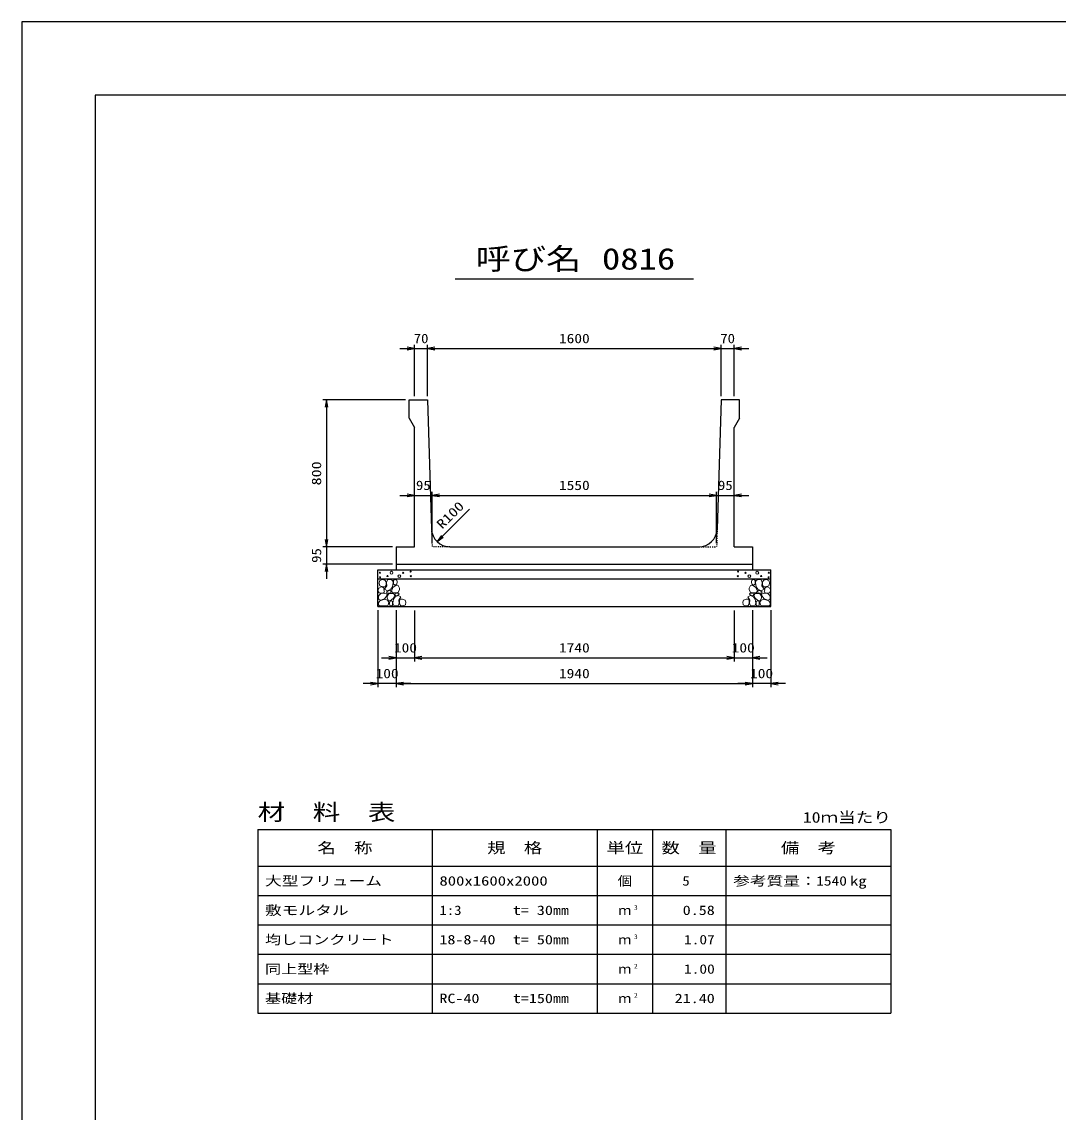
# Model space of a CAD drawing. Units: millimetres at full size. Extents: x 0 to 16820, y 0 to 11880.
# Drawn here: x 0 to 5646, y 5940 to 11880 of the extents above; entities that cross this region are included whole.
import ezdxf
from ezdxf.enums import TextEntityAlignment as Align

# ---------------------------------------------------------------- set-up
doc = ezdxf.new("R2010")
doc.units = ezdxf.units.MM
doc.linetypes.add('DASHED_SPACED', pattern=[12, 6, -6])
for name, color, linetype, lineweight in [('0_2', 7, 'Continuous', 25), ('D-DCR-HCHn', 4, 'Continuous', 9), ('D-MTR-FRAM', 7, 'Continuous', 25), ('D-MTR-LINE', 7, 'Continuous', 25), ('D-STR-DIM', 7, 'Continuous', 25), ('D-STR-STRn', 1, 'Continuous', 25), ('D-TTL', 2, 'Continuous', 25), ('D-TTL-TXT', 7, 'Continuous', 25)]:
    doc.layers.add(name, color=color, linetype=linetype, lineweight=lineweight)
doc.layers.add('D-MTR', color=7, linetype='Continuous')
doc.layers.add('D-MTR-TXT', color=7, linetype='Continuous')
doc.styles.add('ＭＳ ゴシック', font='')
doc.styles.get('ＭＳ ゴシック').set_extended_font_data('MS Gothic')

# ---------------------------------------------------------------- blocks, each defined once
blk = doc.blocks.new('open_arrow')
at = {"color": 0, "linetype": 'Continuous', "lineweight": -2}
blk.add_lwpolyline([(7.5, 1.25), (0, 0), (7.5, -1.25)], dxfattribs=at)

msp = doc.modelspace()

# ---------------------------------------------------------------- linework, layer by layer
at = {"layer": '0_2'}
for p, q in [((2040, 8675), (2040, 8395)), ((2140, 8672.5), (2140, 8395)), ((2140, 8672.5), (2140, 8395)), ((3880, 8672.5), (3880, 8395)), ((1960, 8415), (2220, 8415)), ((2140, 8415), (3880, 8415))]:
    msp.add_line(p, q, dxfattribs=at)
at = {"layer": 'D-DCR-HCHn'}
for points in [[(1945.46, 8795.356), (1940.26, 8779.753), (1947.194, 8769.352), (1964.53, 8767.618), (1976.366, 8772.699), (1971.464, 8784.954), (1974.932, 8791.889), (1967.997, 8798.823), (1957.596, 8802.29)], [(1978.399, 8838.696), (1962.796, 8842.163), (1948.928, 8835.228), (1947.194, 8819.626), (1950.661, 8807.491), (1967.997, 8802.29), (1980.132, 8802.29), (1985.333, 8810.958), (1985.333, 8830.028)], [(1992.267, 8840.429), (1987.067, 8824.827), (1988.8, 8807.491), (1976.665, 8788.421), (1992.267, 8779.753), (2009.603, 8788.421), (2020.005, 8802.29), (2023.472, 8824.827), (2020.005, 8836.962), (2009.603, 8842.163)], [(2021.739, 8798.823), (2013.071, 8778.02), (2020.005, 8769.352), (2040.808, 8769.352), (2049.476, 8772.819), (2058.144, 8784.954), (2058.144, 8795.356), (2049.476, 8809.224), (2039.074, 8810.958)], [(2025.206, 8836.962), (2025.206, 8816.159), (2033.874, 8810.958), (2042.542, 8816.159), (2044.275, 8828.294), (2042.542, 8838.696), (2030.407, 8842.163)], [(3998.261, 8798.823), (4006.929, 8778.02), (3999.995, 8769.352), (3979.192, 8769.352), (3970.524, 8772.819), (3961.856, 8784.954), (3961.856, 8795.356), (3970.524, 8809.224), (3980.926, 8810.958)], [(3994.794, 8836.962), (3994.794, 8816.159), (3986.126, 8810.958), (3977.458, 8816.159), (3975.725, 8828.294), (3977.458, 8838.696), (3989.593, 8842.163)], [(4027.733, 8840.429), (4032.933, 8824.827), (4031.2, 8807.491), (4043.335, 8788.421), (4027.733, 8779.753), (4010.397, 8788.421), (3999.995, 8802.29), (3996.528, 8824.827), (3999.995, 8836.962), (4010.397, 8842.163)], [(4041.601, 8838.696), (4057.204, 8842.163), (4071.072, 8835.228), (4072.806, 8819.626), (4069.339, 8807.491), (4052.003, 8802.29), (4039.868, 8802.29), (4034.667, 8810.958), (4034.667, 8830.028)], [(4074.54, 8795.356), (4079.74, 8779.753), (4072.806, 8769.352), (4055.47, 8767.618), (4043.634, 8772.699), (4048.536, 8784.954), (4045.068, 8791.889), (4052.003, 8798.823), (4062.404, 8802.29)], [(1978.366, 8737.757), (1991.208, 8757.019), (1989.603, 8761.834), (1971.946, 8766.65), (1955.894, 8765.045), (1944.658, 8755.414), (1943.052, 8744.177), (1944.658, 8732.941), (1957.499, 8729.731)], [(1984.787, 8697.627), (1996.023, 8702.443), (1999.234, 8718.494), (1992.813, 8729.731), (1981.577, 8732.941), (1967.13, 8731.336), (1951.078, 8724.915), (1943.052, 8715.284), (1943.052, 8704.048), (1947.868, 8697.627), (1967.13, 8699.232)], [(1995.735, 8779.753), (1987.067, 8772.819), (1990.534, 8767.618), (2002.669, 8767.618), (2007.87, 8769.352), (2011.337, 8776.286), (2006.136, 8781.487)], [(2023.311, 8737.757), (2031.337, 8757.019), (2024.916, 8765.045), (2005.654, 8765.045), (1997.628, 8761.834), (1989.603, 8750.598), (1989.603, 8740.967), (1997.628, 8728.125), (2007.259, 8726.52)], [(2050.599, 8699.232), (2055.415, 8713.679), (2053.81, 8729.731), (2065.046, 8747.388), (2050.599, 8755.414), (2034.548, 8747.388), (2024.916, 8734.546), (2021.706, 8713.679), (2024.916, 8702.443), (2034.548, 8697.627)], [(2047.389, 8755.414), (2055.415, 8761.834), (2052.204, 8766.65), (2040.968, 8766.65), (2036.153, 8765.045), (2032.942, 8758.624), (2037.758, 8753.808)], [(2063.441, 8700.837), (2077.887, 8697.627), (2090.729, 8704.048), (2092.334, 8718.494), (2089.124, 8729.731), (2073.072, 8734.546), (2061.836, 8734.546), (2057.02, 8726.52), (2057.02, 8708.863)], [(3956.559, 8700.837), (3942.113, 8697.627), (3929.271, 8704.048), (3927.666, 8718.494), (3930.876, 8729.731), (3946.928, 8734.546), (3958.164, 8734.546), (3962.98, 8726.52), (3962.98, 8708.863)], [(3969.401, 8699.232), (3964.585, 8713.679), (3966.19, 8729.731), (3954.954, 8747.388), (3969.401, 8755.414), (3985.452, 8747.388), (3995.084, 8734.546), (3998.294, 8713.679), (3995.084, 8702.443), (3985.452, 8697.627)], [(3972.611, 8755.414), (3964.585, 8761.834), (3967.796, 8766.65), (3979.032, 8766.65), (3983.847, 8765.045), (3987.058, 8758.624), (3982.242, 8753.808)], [(3996.689, 8737.757), (3988.663, 8757.019), (3995.084, 8765.045), (4014.346, 8765.045), (4022.372, 8761.834), (4030.397, 8750.598), (4030.397, 8740.967), (4022.372, 8728.125), (4012.741, 8726.52)], [(4024.265, 8779.753), (4032.933, 8772.819), (4029.466, 8767.618), (4017.331, 8767.618), (4012.13, 8769.352), (4008.663, 8776.286), (4013.864, 8781.487)], [(4035.213, 8697.627), (4023.977, 8702.443), (4020.766, 8718.494), (4027.187, 8729.731), (4038.423, 8732.941), (4052.87, 8731.336), (4068.922, 8724.915), (4076.948, 8715.284), (4076.948, 8704.048), (4072.132, 8697.627), (4052.87, 8699.232)], [(4041.634, 8737.757), (4028.792, 8757.019), (4030.397, 8761.834), (4048.054, 8766.65), (4064.106, 8765.045), (4075.342, 8755.414), (4076.948, 8744.177), (4075.342, 8732.941), (4062.501, 8729.731)], [(2020.101, 8702.443), (2020.101, 8721.705), (2012.075, 8726.52), (2004.049, 8721.705), (2002.444, 8710.469), (2004.049, 8700.837), (2015.285, 8697.627)], [(3999.899, 8702.443), (3999.899, 8721.705), (4007.925, 8726.52), (4015.951, 8721.705), (4017.556, 8710.469), (4015.951, 8700.837), (4004.715, 8697.627)]]:
    msp.add_lwpolyline(points, close=True, dxfattribs=at)
for centre, radius in [((1950.727, 8878.955), 3), ((1951.869, 8853.91), 3), ((1992.292, 8860.752), 3), ((2013.336, 8878.955), 7.5), ((2056.664, 8859.961), 7.5), ((2077.708, 8878.164), 3), ((2118.131, 8885.006), 3), ((2119.273, 8859.961), 3), ((3900.727, 8859.961), 3), ((3901.869, 8885.006), 3), ((3942.292, 8878.164), 3), ((3963.336, 8859.961), 7.5), ((4006.664, 8878.955), 7.5), ((4027.708, 8860.752), 3), ((4068.131, 8853.91), 3), ((4069.273, 8878.955), 3)]:
    msp.add_circle(centre, radius, dxfattribs=at)
at = {"layer": 'D-MTR-FRAM'}
for p, q in [((1285, 7480), (4735, 7480)), ((1285, 7480), (1285, 6480)), ((4735, 7480), (4735, 6480)), ((1285, 6480), (4735, 6480))]:
    msp.add_line(p, q, dxfattribs=at)
at = {"layer": 'D-MTR-LINE'}
for p, q in [((2235, 7480), (2235, 6480)), ((3135, 7480), (3135, 6480)), ((3435, 7480), (3435, 6480)), ((3835, 7480), (3835, 6480)), ((1285, 7280), (4735, 7280)), ((1285, 7120), (4735, 7120)), ((1285, 6960), (4735, 6960)), ((1285, 6800), (4735, 6800)), ((1285, 6640), (4735, 6640))]:
    msp.add_line(p, q, dxfattribs=at)
at = {"layer": 'D-STR-DIM'}
for p, q in [((2060, 10100), (2290, 10100)), ((2140, 9840), (2140, 10120)), ((2210, 9840), (2210, 10120)), ((2210, 9840), (2210, 10120)), ((2210, 10100), (3810, 10100)), ((3730, 10100), (3960, 10100)), ((3810, 9840), (3810, 10120)), ((3810, 9840), (3810, 10120)), ((3880, 9840), (3880, 10120)), ((2090, 9820), (1640, 9820)), ((1660, 9820), (1660, 9020)), ((2060, 9300), (2315, 9300)), ((2235, 9040), (2235, 9320)), ((2235, 9040), (2235, 9320)), ((2235, 9300), (3785, 9300)), ((3705, 9300), (3960, 9300)), ((3785, 9040), (3785, 9320)), ((3785, 9040), (3785, 9320)), ((2262.326, 9048.193), (2439.103, 9224.97)), ((1660, 9100), (1660, 8845)), ((2020, 9020), (1640, 9020)), ((2020, 9020), (1640, 9020)), ((2020, 8925), (1640, 8925)), ((1940, 8675), (1940, 8255)), ((2040, 8675), (2040, 8255)), ((2040, 8675), (2040, 8255)), ((3880, 8672.5), (3880, 8395)), ((3980, 8675), (3980, 8255)), ((3980, 8675), (3980, 8255)), ((3980, 8675), (3980, 8395)), ((4080, 8675), (4080, 8255)), ((3800, 8415), (4060, 8415)), ((2120, 8275), (1860, 8275)), ((2040, 8275), (3980, 8275)), ((4160, 8275), (3900, 8275))]:
    msp.add_line(p, q, dxfattribs=at)
at = {"layer": 'D-STR-STRn'}
for p, q in [((2110, 9820), (2210, 9820)), ((2110, 9720), (2110, 9820)), ((2210, 9820), (2231.973, 9116.877)), ((3810, 9820), (3788.027, 9116.877)), ((3910, 9820), (3810, 9820)), ((3910, 9720), (3910, 9820)), ((2110, 9720), (2140, 9670)), ((3910, 9720), (3880, 9670)), ((2140, 9020), (2140, 9670)), ((3880, 9020), (3880, 9670)), ((2040, 9020), (2040, 8925)), ((2040, 9020), (2140, 9020)), ((2331.924, 9020), (3688.076, 9020)), ((3880, 9020), (3980, 9020)), ((3980, 9020), (3980, 8925)), ((2040, 8925), (3980, 8925)), ((2040, 8925), (2040, 8895)), ((3980, 8925), (3980, 8895)), ((1940, 8695), (1940, 8895)), ((1940, 8895), (4080, 8895)), ((4080, 8695), (4080, 8895)), ((1940, 8845), (4080, 8845)), ((1940, 8695), (4080, 8695))]:
    msp.add_line(p, q, dxfattribs=at)
at = {"layer": 'D-STR-STRn', "color": 2, "linetype": 'DASHED_SPACED'}
for p, q in [((2231.973, 9116.877), (2235, 9020)), ((3788.027, 9116.877), (3785, 9020)), ((2331.924, 9020), (2235, 9020)), ((3688.076, 9020), (3785, 9020))]:
    msp.add_line(p, q, dxfattribs=at)
at = {"layer": 'D-STR-STRn'}
for centre, start, end in [((2331.924, 9120), 181.78991, 270), ((3688.076, 9120), 270, 358.21009)]:
    msp.add_arc(centre, 100, start, end, dxfattribs=at)
at = {"layer": 'D-TTL'}
for points in [[(0, 0), (16820, 0), (16820, 11880), (0, 11880)], [(400, 400), (16420, 400), (16420, 11480), (400, 11480)]]:
    msp.add_lwpolyline(points, close=True, dxfattribs=at)
at = {"layer": 'D-TTL-TXT'}
msp.add_line((2360, 10480), (3660, 10480), dxfattribs=at)

# ---------------------------------------------------------------- block references
at = {"layer": '0_2', "xscale": 5.33, "yscale": 5.33, "rotation": 180}
for p in [(2040, 8415), (3880, 8415)]:
    msp.add_blockref('open_arrow', p, dxfattribs=at)
at = {"layer": '0_2', "xscale": 5.33, "yscale": 5.33}
msp.add_blockref('open_arrow', (2140, 8415), dxfattribs=at)
msp.add_blockref('open_arrow', (2140, 8415), dxfattribs=at)
at = {"layer": 'D-STR-DIM', "xscale": 5.33, "yscale": 5.33}
for p, rotation in [((2140, 10100), 180), ((3810, 10100), 180), ((3810, 10100), 180), ((1660, 9820), 270), ((2140, 9300), 180), ((3785, 9300), 180), ((3785, 9300), 180), ((1660, 9020), 90), ((1660, 9020), 90), ((2262.326, 9048.193), 45), ((1660, 8925), 270), ((3880, 8415), 180), ((1940, 8275), 180), ((3980, 8275), 180), ((3980, 8275), 180)]:
    msp.add_blockref('open_arrow', p, dxfattribs=dict(at, rotation=rotation))
for p in [(2210, 10100), (2210, 10100), (3880, 10100), (2235, 9300), (2235, 9300), (3880, 9300), (3980, 8415), (2040, 8275), (2040, 8275), (4080, 8275)]:
    msp.add_blockref('open_arrow', p, dxfattribs=at)

# ---------------------------------------------------------------- texts
at = {"layer": '0_2', "style": 'ＭＳ ゴシック', "width": 1.2}
for s, p in [('100', (2090, 8470)), ('1740', (3010, 8470))]:
    msp.add_text(s, height=51.32, dxfattribs=at).set_placement(p, align=Align.MIDDLE_CENTER)
at = {"layer": 'D-MTR', "style": 'ＭＳ ゴシック', "width": 1.25}
msp.add_text('材\u3000料\u3000表', height=87.98, dxfattribs=at).set_placement((1285, 7504), align=Align.BOTTOM_LEFT)
at = {"layer": 'D-MTR', "style": 'ＭＳ ゴシック', "width": 1.2}
msp.add_text('10ｍ当たり', height=58.65, dxfattribs=at).set_placement((4735, 7499.333), align=Align.BOTTOM_RIGHT)
at = {"layer": 'D-MTR-TXT', "style": 'ＭＳ ゴシック'}
for s, height, width, p in [('名\u3000称', 58.65, 1.25, (1760, 7380)), ('規\u3000格', 58.65, 1.25, (2685, 7380)), ('単位', 58.65, 1.25, (3285, 7380)), ('数\u3000量', 58.65, 1.25, (3635, 7380)), ('備\u3000考', 58.65, 1.25, (4285, 7380)), ('個', 51.32, 1.1, (3285, 7200))]:
    msp.add_text(s, height=height, dxfattribs=dict(at, width=width)).set_placement(p, align=Align.MIDDLE_CENTER)
for s, width, p in [('大型フリューム', 1.3, (1325, 7200)), ('800x1600x2000', 1.3, (2275, 7200)), ('参考質量：    kg', 1.3, (3875, 7200)), ('敷モルタル', 1.3, (1325, 7040)), ('1:3', 1.15, (2275, 7040)), ('t= 30mm', 1.25, (2675, 7040)), ('均しコンクリート', 1.25, (1325, 6880)), ('18-8-40', 1.25, (2275, 6880)), ('t= 50mm', 1.25, (2675, 6880)), ('同上型枠', 1.25, (1325, 6720)), ('基礎材', 1.25, (1325, 6560)), ('RC-40', 1.25, (2275, 6560)), ('t=150mm', 1.25, (2675, 6560))]:
    msp.add_text(s, height=51.32, dxfattribs=dict(at, width=width)).set_placement(p, align=Align.MIDDLE_LEFT)
for s, width, p in [('5', 1.15, (3638.553, 7200)), ('1540', 1.2, (4495, 7200)), ('0.58', 1.25, (3775, 7040)), ('1.07', 1.2, (3775, 6880)), ('1.00', 1.2, (3775, 6720)), ('21.40', 1.25, (3775, 6560))]:
    msp.add_text(s, height=51.32, dxfattribs=dict(at, width=width)).set_placement(p, align=Align.MIDDLE_RIGHT)
for p in [(3285, 7040), (3285, 6880), (3285, 6720), (3285, 6560)]:
    msp.add_text('ｍ', height=51.32, dxfattribs=at).set_placement(p, align=Align.MIDDLE_CENTER)
at = {"layer": 'D-MTR-TXT', "style": 'ＭＳ ゴシック', "width": 1.15}
for s, p in [('3', (3335, 7035.333)), ('3', (3335, 6875.333)), ('2', (3335, 6715.333)), ('2', (3335, 6555.333))]:
    msp.add_text(s, height=25.66, dxfattribs=at).set_placement(p, align=Align.BOTTOM_LEFT)
at = {"layer": 'D-STR-DIM', "style": 'ＭＳ ゴシック'}
for s, width, p in [('70', 1.15, (2175, 10155)), ('1600', 1.2, (3010, 10155)), ('70', 1.15, (3845, 10155)), ('95', 1.15, (2187.5, 9355)), ('1550', 1.2, (3010, 9355)), ('95', 1.15, (3832.5, 9355)), ('100', 1.2, (3930, 8470)), ('100', 1.2, (1990, 8330)), ('1940', 1.2, (3010, 8330)), ('100', 1.2, (4030, 8330))]:
    msp.add_text(s, height=51.32, dxfattribs=dict(at, width=width)).set_placement(p, align=Align.MIDDLE_CENTER)
for s, width, p in [('800', 1.25, (1605, 9420)), ('95', 1.15, (1605, 8972.5))]:
    msp.add_text(s, height=51.32, rotation=90, dxfattribs=dict(at, width=width)).set_placement(p, align=Align.MIDDLE_CENTER)
at = {"layer": 'D-STR-DIM', "style": 'ＭＳ ゴシック', "width": 1.25}
msp.add_text('R100', height=51.32, rotation=45, dxfattribs=at).set_placement((2301.266, 9102.218), align=Align.BOTTOM_LEFT)
at = {"layer": 'D-TTL-TXT', "style": 'ＭＳ ゴシック'}
for s, width, p in [('呼び名', 1.2, (2760, 10495)), ('0816', 1.25, (3360, 10495))]:
    msp.add_text(s, height=117.3, dxfattribs=dict(at, width=width)).set_placement(p, align=Align.BOTTOM_CENTER)

doc.saveas('drawing.dxf')
